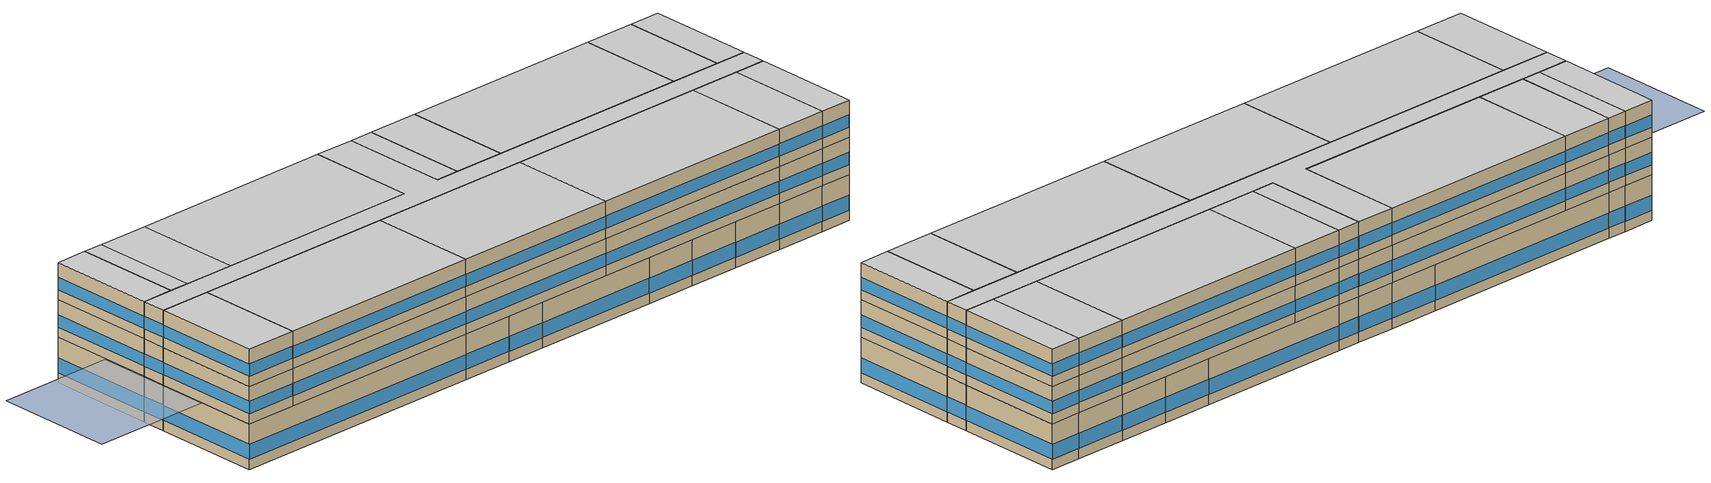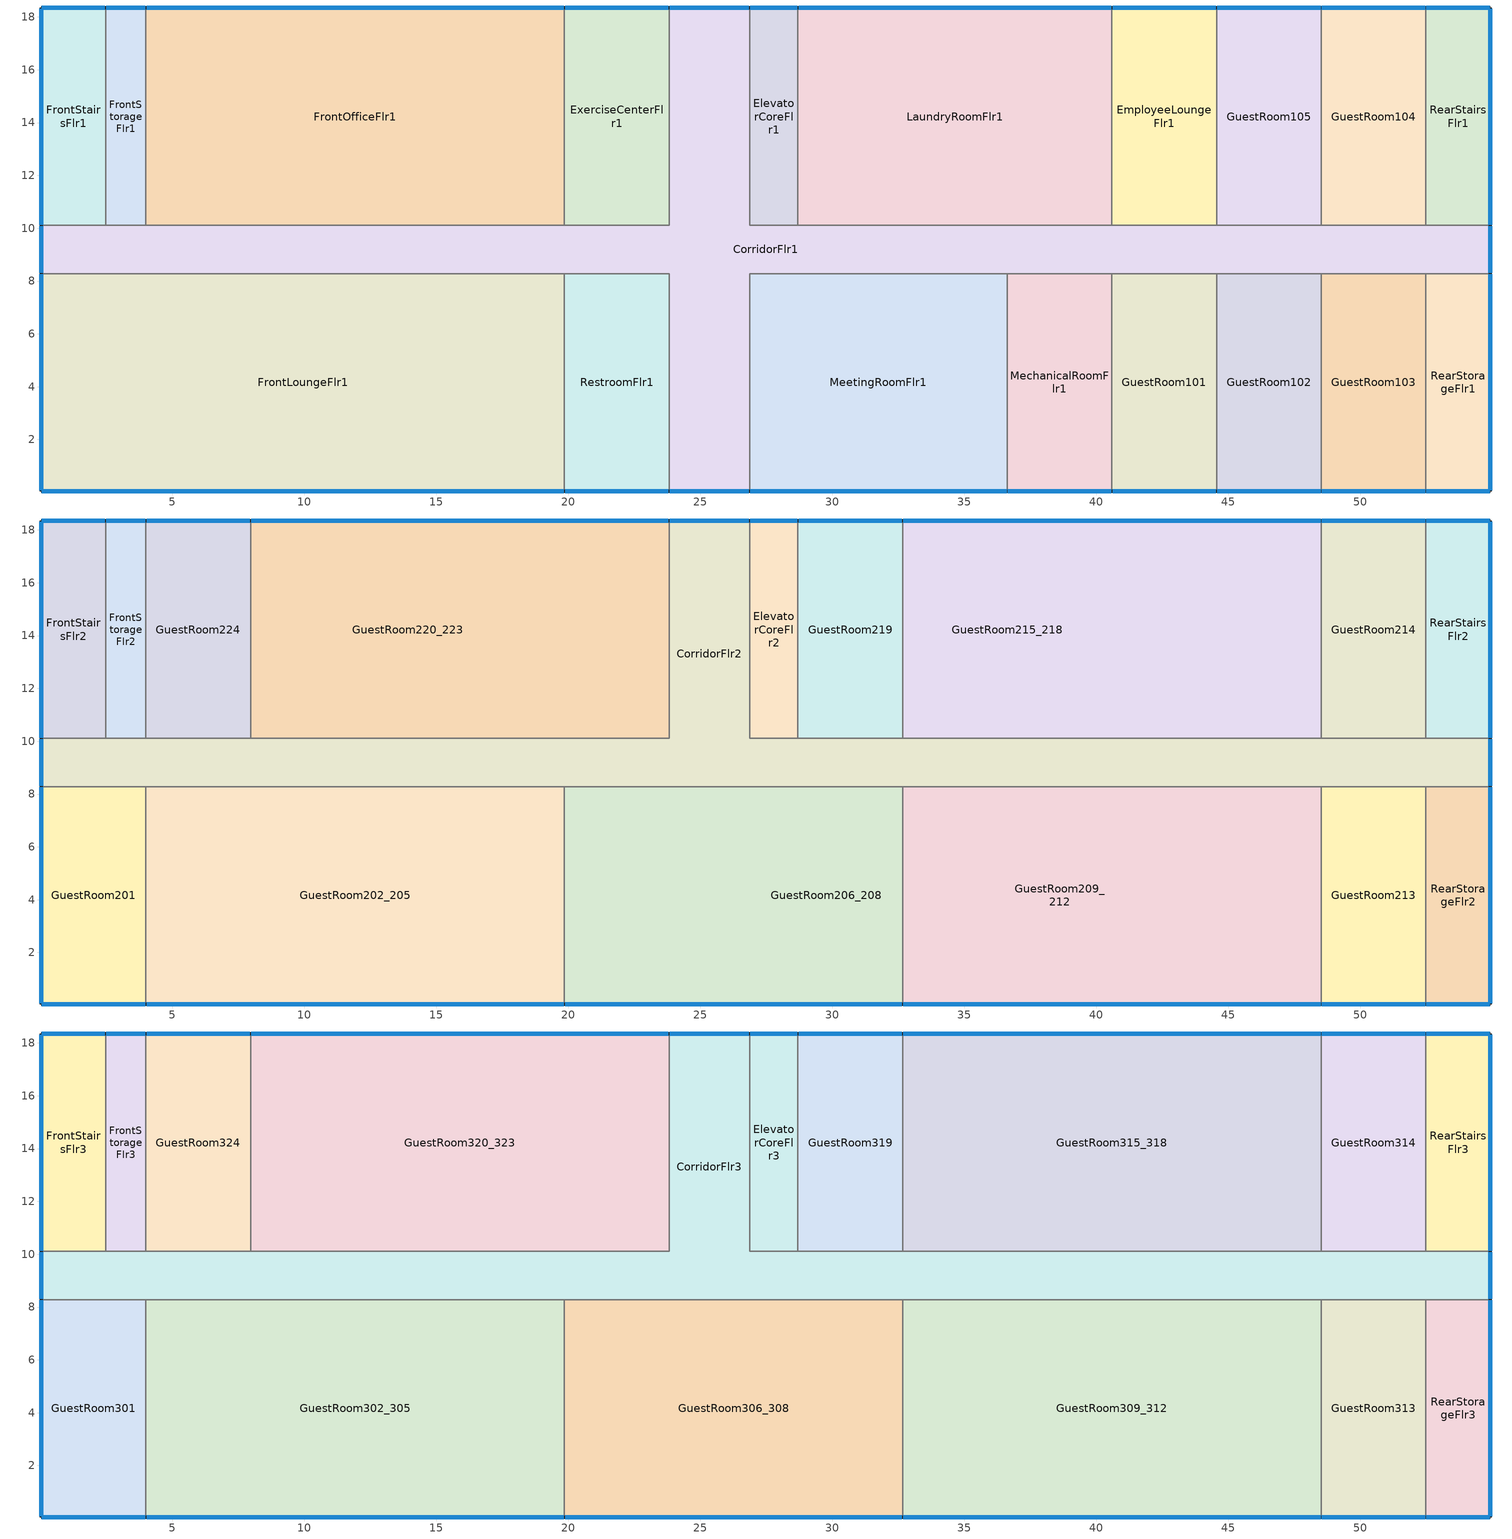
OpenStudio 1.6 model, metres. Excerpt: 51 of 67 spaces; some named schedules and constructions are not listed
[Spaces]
FrontStairsFlr1
 floor ground: 2.49,18.34 2.49,10.11 0.05,10.11 0.05,18.34 z0
 wall outside: 2.49,18.34 0.05,18.34 0.05,10.11 z0:3.35
 wall to CorridorFlr1: 0.05,10.11 2.49,10.11 z0:3.35
 wall to FrontStorageFlr1: 2.49,10.11 2.49,18.34 z0:3.35
 window: 2.46,18.34 0.07,18.34 z0.76:1.87; 0.05,18.31 0.05,10.13 z0.76:1.85
FrontLoungeFlr1
 floor ground: 19.86,8.28 19.86,0.05 0.05,0.05 0.05,8.28 z0
 wall outside: 0.05,8.28 0.05,0.05 19.86,0.05 z0:3.35
 wall to CorridorFlr1: 19.86,8.28 0.05,8.28 z0:3.35
 wall to RestroomFlr1: 19.86,0.05 19.86,8.28 z0:3.35
 window: 0.07,0.05 19.84,0.05 / 0.05,8.25 0.05,0.07 z0.76:1.85
FrontOfficeFlr1
 floor ground: 19.86,18.34 19.86,10.11 4.01,10.11 4.01,18.34 z0
 wall outside: 19.86,18.34 4.01,18.34 z0:3.35
 wall to FrontStorageFlr1: 4.01,18.34 4.01,10.11 z0:3.35
 wall to ExerciseCenterFlr1: 19.86,10.11 19.86,18.34 z0:3.35
 wall to CorridorFlr1: 4.01,10.11 19.86,10.11 z0:3.35
 window: 19.84,18.34 4.04,18.34 z0.76:1.85
GuestRoom102
 floor ground: 48.51,8.28 48.51,0.05 44.55,0.05 44.55,8.28 z0
 wall outside: 44.55,0.05 48.51,0.05 z0:3.35
 wall to GuestRoom101: 44.55,8.28 44.55,0.05 z0:3.35
 wall to GuestRoom103: 48.51,0.05 48.51,8.28 z0:3.35
 wall to CorridorFlr1: 48.51,8.28 44.55,8.28 z0:3.35
 window: 44.57,0.05 48.49,0.05 z0.76:1.86
RearStorageFlr1
 floor ground: 54.91,8.28 54.91,0.05 52.47,0.05 52.47,8.28 z0
 wall outside: 52.47,0.05 54.91,0.05 54.91,8.28 z0:3.35
 wall to CorridorFlr1: 54.91,8.28 52.47,8.28 z0:3.35
 wall to GuestRoom103: 52.47,8.28 52.47,0.05 z0:3.35
 window: 54.91,0.07 54.91,8.25 z0.76:1.85; 52.5,0.05 54.89,0.05 z0.76:1.87
ExerciseCenterFlr1
 floor ground: 23.82,18.34 23.82,10.11 19.86,10.11 19.86,18.34 z0
 wall outside: 23.82,18.34 19.86,18.34 z0:3.35
 wall to CorridorFlr1: 19.86,10.11 23.82,10.11 23.82,18.34 z0:3.35
 window: 23.8,18.34 19.89,18.34 z0.76:1.86
MeetingRoomFlr1
 floor ground: 36.62,8.28 36.62,0.05 26.87,0.05 26.87,8.28 z0
 wall outside: 26.87,0.05 36.62,0.05 z0:3.35
 wall to CorridorFlr1: 36.62,8.28 26.87,8.28 26.87,0.05 z0:3.35
 wall to MechanicalRoomFlr1: 36.62,0.05 36.62,8.28 z0:3.35
 window: 26.9,0.05 36.6,0.05 z0.76:1.85
LaundryRoomFlr1
 floor ground: 40.59,18.34 40.59,10.11 28.7,10.11 28.7,18.34 z0
 wall outside: 40.59,18.34 28.7,18.34 z0:3.35
 wall to ElevatorCoreFlr1: 28.7,18.34 28.7,10.11 z0:3.35
 wall to CorridorFlr1: 28.7,10.11 40.59,10.11 z0:3.35
 wall to EmployeeLoungeFlr1: 40.59,10.11 40.59,18.34 z0:3.35
 window: 40.56,18.34 28.73,18.34 z0.76:1.85
CorridorFlr1
 floor ground: 26.87,18.34 26.87,10.11 54.91,10.11 54.91,8.28 26.87,8.28 26.87,0.05 23.82,0.05 23.82,8.28 0.05,8.28 0.05,10.11 23.82,10.11 23.82,18.34 z0
 wall outside: 0.05,10.11 0.05,8.28 / 54.91,8.28 54.91,10.11 / 23.82,0.05 26.87,0.05 / 26.87,18.34 23.82,18.34 z0:3.35
 wall to GuestRoom104: 52.47,10.11 48.51,10.11 z0:3.35
 wall to GuestRoom105: 48.51,10.11 44.55,10.11 z0:3.35
 wall to GuestRoom103: 48.51,8.28 52.47,8.28 z0:3.35
 wall to RearStairsFlr1: 54.91,10.11 52.47,10.11 z0:3.35
 wall to FrontStorageFlr1: 4.01,10.11 2.49,10.11 z0:3.35
 wall to ElevatorCoreFlr1: 28.7,10.11 26.87,10.11 26.87,18.34 z0:3.35
 wall to GuestRoom101: 40.59,8.28 44.55,8.28 z0:3.35
 wall to MechanicalRoomFlr1: 36.62,8.28 40.59,8.28 z0:3.35
 wall to EmployeeLoungeFlr1: 44.55,10.11 40.59,10.11 z0:3.35
 wall to RestroomFlr1: 19.86,8.28 23.82,8.28 23.82,0.05 z0:3.35
 window: 23.85,0.05 26.85,0.05 / 26.85,18.34 23.85,18.34 z0.76:1.87; 54.91,8.3 54.91,10.08 / 0.05,10.08 0.05,8.3 z0.76:1.88
EmployeeLoungeFlr1
 floor ground: 44.55,18.34 44.55,10.11 40.59,10.11 40.59,18.34 z0
 wall outside: 44.55,18.34 40.59,18.34 z0:3.35
 wall to GuestRoom105: 44.55,10.11 44.55,18.34 z0:3.35
 window: 44.52,18.34 40.61,18.34 z0.76:1.86
RestroomFlr1
 floor ground: 23.82,8.28 23.82,0.05 19.86,0.05 19.86,8.28 z0
 wall outside: 19.86,0.05 23.82,0.05 z0:3.35
 window: 19.89,0.05 23.8,0.05 z0.76:1.86
GuestRoom101
 floor ground: 44.55,8.28 44.55,0.05 40.59,0.05 40.59,8.28 z0
 wall outside: 40.59,0.05 44.55,0.05 z0:3.35
 wall to MechanicalRoomFlr1: 40.59,8.28 40.59,0.05 z0:3.35
 window: 40.61,0.05 44.52,0.05 z0.76:1.86
GuestRoom103
 floor ground: 52.47,8.28 52.47,0.05 48.51,0.05 48.51,8.28 z0
 wall outside: 48.51,0.05 52.47,0.05 z0:3.35
 window: 48.54,0.05 52.45,0.05 z0.76:1.86
ElevatorCoreFlr1
 floor ground: 28.7,18.34 28.7,10.11 26.87,10.11 26.87,18.34 z0
 wall outside: 28.7,18.34 26.87,18.34 z0:3.35
 window: 28.67,18.34 26.9,18.34 z0.76:1.88
GuestRoom104
 floor ground: 52.47,18.34 52.47,10.11 48.51,10.11 48.51,18.34 z0
 wall outside: 52.47,18.34 48.51,18.34 z0:3.35
 wall to RearStairsFlr1: 52.47,10.11 52.47,18.34 z0:3.35
 wall to GuestRoom105: 48.51,18.34 48.51,10.11 z0:3.35
 window: 52.45,18.34 48.54,18.34 z0.76:1.86
RearStairsFlr1
 floor ground: 54.91,18.34 54.91,10.11 52.47,10.11 52.47,18.34 z0
 wall outside: 54.91,10.11 54.91,18.34 52.47,18.34 z0:3.35
 window: 54.89,18.34 52.5,18.34 z0.76:1.87; 54.91,10.13 54.91,18.31 z0.76:1.85
FrontStorageFlr1
 floor ground: 4.01,18.34 4.01,10.11 2.49,10.11 2.49,18.34 z0
 wall outside: 4.01,18.34 2.49,18.34 z0:3.35
 window: 3.99,18.34 2.51,18.34 z0.76:1.88
MechanicalRoomFlr1
 floor ground: 40.59,8.28 40.59,0.05 36.62,0.05 36.62,8.28 z0
 wall outside: 36.62,0.05 40.59,0.05 z0:3.35
 window: 36.65,0.05 40.56,0.05 z0.76:1.86
GuestRoom105
 floor ground: 48.51,18.34 48.51,10.11 44.55,10.11 44.55,18.34 z0
 wall outside: 48.51,18.34 44.55,18.34 z0:3.35
 window: 48.49,18.34 44.57,18.34 z0.76:1.86
GuestRoom201
 floor to FrontLoungeFlr1: 4.01,8.28 4.01,0.05 0.05,0.05 0.05,8.28 z3.35
 wall outside: 0.05,8.28 0.05,0.05 4.01,0.05 z3.35:6.1
 wall to CorridorFlr2: 4.01,8.28 0.05,8.28 z3.35:6.1
 wall to GuestRoom202_205: 4.01,0.05 4.01,8.28 z3.35:6.1
 window: 0.07,0.05 3.99,0.05 / 0.05,8.25 0.05,0.07 z4.11:5.01
GuestRoom219
 floor to LaundryRoomFlr1: 32.66,18.34 32.66,10.11 28.7,10.11 28.7,18.34 z3.35
 wall outside: 32.66,18.34 28.7,18.34 z3.35:6.1
 wall to GuestRoom215_218: 32.66,10.11 32.66,18.34 z3.35:6.1
 wall to ElevatorCoreFlr2: 28.7,18.34 28.7,10.11 z3.35:6.1
 wall to CorridorFlr2: 28.7,10.11 32.66,10.11 z3.35:6.1
 window: 32.64,18.34 28.73,18.34 z4.11:5.01
CorridorFlr2
 floor to CorridorFlr1: 26.87,18.34 26.87,10.11 54.91,10.11 54.91,8.28 0.05,8.28 0.05,10.11 23.82,10.11 23.82,18.34 z3.35
 wall outside: 0.05,10.11 0.05,8.28 / 26.87,18.34 23.82,18.34 / 54.91,8.28 54.91,10.11 z3.35:6.1
 wall to GuestRoom215_218: 48.51,10.11 32.66,10.11 z3.35:6.1
 wall to GuestRoom213: 48.51,8.28 52.47,8.28 z3.35:6.1
 wall to GuestRoom206_208: 19.86,8.28 32.66,8.28 z3.35:6.1
 wall to ElevatorCoreFlr2: 28.7,10.11 26.87,10.11 26.87,18.34 z3.35:6.1
 wall to GuestRoom214: 52.47,10.11 48.51,10.11 z3.35:6.1
 wall to GuestRoom224: 7.97,10.11 4.01,10.11 z3.35:6.1
 wall to FrontStorageFlr2: 4.01,10.11 2.49,10.11 z3.35:6.1
 wall to RearStorageFlr2: 52.47,8.28 54.91,8.28 z3.35:6.1
 wall to GuestRoom220_223: 23.82,18.34 23.82,10.11 7.97,10.11 z3.35:6.1
 wall to RearStairsFlr2: 54.91,10.11 52.47,10.11 z3.35:6.1
 wall to FrontStairsFlr2: 2.49,10.11 0.05,10.11 z3.35:6.1
 wall to GuestRoom202_205: 4.01,8.28 19.86,8.28 z3.35:6.1
 wall to GuestRoom209_212: 32.66,8.28 48.51,8.28 z3.35:6.1
 window: 54.91,8.3 54.91,10.08 / 0.05,10.08 0.05,8.3 z4.11:5.03; 26.85,18.34 23.85,18.34 z4.11:5.02
GuestRoom220_223
 floor to FrontOfficeFlr1: 19.86,18.34 19.86,10.11 7.97,10.11 7.97,18.34 z3.35
 floor to ExerciseCenterFlr1: 23.82,18.34 23.82,10.11 19.86,10.11 19.86,18.34 z3.35
 wall outside: 23.82,18.34 7.97,18.34 z3.35:6.1
 wall to GuestRoom224: 7.97,18.34 7.97,10.11 z3.35:6.1
 window: 23.8,18.34 8,18.34 z4.11:5.01
GuestRoom224
 floor to FrontOfficeFlr1: 7.97,18.34 7.97,10.11 4.01,10.11 4.01,18.34 z3.35
 wall outside: 7.97,18.34 4.01,18.34 z3.35:6.1
 wall to FrontStorageFlr2: 4.01,18.34 4.01,10.11 z3.35:6.1
 window: 7.95,18.34 4.04,18.34 z4.11:5.01
GuestRoom202_205
 floor to FrontLoungeFlr1: 19.86,8.28 19.86,0.05 4.01,0.05 4.01,8.28 z3.35
 wall outside: 4.01,0.05 19.86,0.05 z3.35:6.1
 wall to GuestRoom206_208: 19.86,0.05 19.86,8.28 z3.35:6.1
 window: 4.04,0.05 19.84,0.05 z4.11:5.01
GuestRoom206_208
 floor to MeetingRoomFlr1: 32.66,8.28 32.66,0.05 26.87,0.05 26.87,8.28 z3.35
 floor to RestroomFlr1: 23.82,8.28 23.82,0.05 19.86,0.05 19.86,8.28 z3.35
 floor to CorridorFlr1: 26.87,8.28 26.87,0.05 23.82,0.05 23.82,8.28 z3.35
 wall outside: 19.86,0.05 32.66,0.05 z3.35:6.1
 wall to GuestRoom209_212: 32.66,0.05 32.66,8.28 z3.35:6.1
 window: 19.89,0.05 32.64,0.05 z4.11:5.01
FrontStorageFlr2
 floor to FrontStorageFlr1: 4.01,18.34 4.01,10.11 2.49,10.11 2.49,18.34 z3.35
 wall outside: 4.01,18.34 2.49,18.34 z3.35:6.1
 wall to FrontStairsFlr2: 2.49,18.34 2.49,10.11 z3.35:6.1
 window: 3.99,18.34 2.51,18.34 z4.11:5.03
GuestRoom209_212
 floor to MechanicalRoomFlr1: 40.59,8.28 40.59,0.05 36.62,0.05 36.62,8.28 z3.35
 floor to MeetingRoomFlr1: 36.62,8.28 36.62,0.05 32.66,0.05 32.66,8.28 z3.35
 floor to GuestRoom101: 44.55,8.28 44.55,0.05 40.59,0.05 40.59,8.28 z3.35
 floor to GuestRoom102: 48.51,8.28 48.51,0.05 44.55,0.05 44.55,8.28 z3.35
 wall outside: 32.66,0.05 48.51,0.05 z3.35:6.1
 wall to GuestRoom213: 48.51,0.05 48.51,8.28 z3.35:6.1
 window: 32.69,0.05 48.49,0.05 z4.11:5.01
GuestRoom215_218
 floor to EmployeeLoungeFlr1: 44.55,18.34 44.55,10.11 40.59,10.11 40.59,18.34 z3.35
 floor to GuestRoom105: 48.51,18.34 48.51,10.11 44.55,10.11 44.55,18.34 z3.35
 floor to LaundryRoomFlr1: 40.59,18.34 40.59,10.11 32.66,10.11 32.66,18.34 z3.35
 wall outside: 48.51,18.34 32.66,18.34 z3.35:6.1
 wall to GuestRoom214: 48.51,10.11 48.51,18.34 z3.35:6.1
 window: 48.49,18.34 32.69,18.34 z4.11:5.01
GuestRoom213
 floor to GuestRoom103: 52.47,8.28 52.47,0.05 48.51,0.05 48.51,8.28 z3.35
 wall outside: 48.51,0.05 52.47,0.05 z3.35:6.1
 wall to RearStorageFlr2: 52.47,0.05 52.47,8.28 z3.35:6.1
 window: 48.54,0.05 52.45,0.05 z4.11:5.01
RearStairsFlr2
 floor to RearStairsFlr1: 54.91,18.34 54.91,10.11 52.47,10.11 52.47,18.34 z3.35
 wall outside: 54.91,10.11 54.91,18.34 52.47,18.34 z3.35:6.1
 wall to GuestRoom214: 52.47,18.34 52.47,10.11 z3.35:6.1
 window: 54.89,18.34 52.5,18.34 z4.11:5.02; 54.91,10.13 54.91,18.31 z4.11:5.01
GuestRoom214
 floor to GuestRoom104: 52.47,18.34 52.47,10.11 48.51,10.11 48.51,18.34 z3.35
 wall outside: 52.47,18.34 48.51,18.34 z3.35:6.1
 window: 52.45,18.34 48.54,18.34 z4.11:5.01
RearStorageFlr2
 floor to RearStorageFlr1: 54.91,8.28 54.91,0.05 52.47,0.05 52.47,8.28 z3.35
 wall outside: 52.47,0.05 54.91,0.05 54.91,8.28 z3.35:6.1
 window: 54.91,0.07 54.91,8.25 z4.11:5.01; 52.5,0.05 54.89,0.05 z4.11:5.02
FrontStairsFlr2
 floor to FrontStairsFlr1: 2.49,18.34 2.49,10.11 0.05,10.11 0.05,18.34 z3.35
 wall outside: 2.49,18.34 0.05,18.34 0.05,10.11 z3.35:6.1
 window: 0.05,18.31 0.05,10.13 z4.11:5.01; 2.46,18.34 0.07,18.34 z4.11:5.02
ElevatorCoreFlr2
 floor to ElevatorCoreFlr1: 28.7,18.34 28.7,10.11 26.87,10.11 26.87,18.34 z3.35
 wall outside: 28.7,18.34 26.87,18.34 z3.35:6.1
 window: 28.67,18.34 26.9,18.34 z4.11:5.03
GuestRoom309_312
 floor to GuestRoom209_212: 48.51,8.28 48.51,0.05 32.66,0.05 32.66,8.28 z6.1
 wall outside: 32.66,0.05 48.51,0.05 z6.1:8.84
 wall to GuestRoom306_308: 32.66,8.28 32.66,0.05 z6.1:8.84
 wall to CorridorFlr3: 48.51,8.28 32.66,8.28 z6.1:8.84
 wall to GuestRoom313: 48.51,0.05 48.51,8.28 z6.1:8.84
 window: 32.69,0.05 48.49,0.05 z6.86:7.75
 ceiling to GuestRoom409_412: 48.51,0.05 48.51,8.28 32.66,8.28 32.66,0.05 z8.84
GuestRoom301
 floor to GuestRoom201: 4.01,8.28 4.01,0.05 0.05,0.05 0.05,8.28 z6.1
 wall outside: 0.05,8.28 0.05,0.05 4.01,0.05 z6.1:8.84
 wall to CorridorFlr3: 4.01,8.28 0.05,8.28 z6.1:8.84
 wall to GuestRoom302_305: 4.01,0.05 4.01,8.28 z6.1:8.84
 window: 0.05,8.25 0.05,0.07 z6.86:7.75; 0.07,0.05 3.99,0.05 z6.86:7.76
 ceiling to GuestRoom401: 4.01,0.05 4.01,8.28 0.05,8.28 0.05,0.05 z8.84
GuestRoom320_323
 floor to GuestRoom220_223: 23.82,18.34 23.82,10.11 7.97,10.11 7.97,18.34 z6.1
 wall outside: 23.82,18.34 7.97,18.34 z6.1:8.84
 wall to CorridorFlr3: 7.97,10.11 23.82,10.11 23.82,18.34 z6.1:8.84
 wall to GuestRoom324: 7.97,18.34 7.97,10.11 z6.1:8.84
 window: 23.8,18.34 8,18.34 z6.86:7.75
 ceiling to GuestRoom420_423: 23.82,10.11 23.82,18.34 7.97,18.34 7.97,10.11 z8.84
FrontStorageFlr3
 floor to FrontStorageFlr2: 4.01,18.34 4.01,10.11 2.49,10.11 2.49,18.34 z6.1
 wall outside: 4.01,18.34 2.49,18.34 z6.1:8.84
 wall to GuestRoom324: 4.01,10.11 4.01,18.34 z6.1:8.84
 wall to CorridorFlr3: 2.49,10.11 4.01,10.11 z6.1:8.84
 wall to FrontStairsFlr3: 2.49,18.34 2.49,10.11 z6.1:8.84
 window: 3.99,18.34 2.51,18.34 z6.86:7.78
 ceiling to FrontStorageFlr4: 4.01,10.11 4.01,18.34 2.49,18.34 2.49,10.11 z8.84
RearStairsFlr3
 floor to RearStairsFlr2: 54.91,18.34 54.91,10.11 52.47,10.11 52.47,18.34 z6.1
 wall outside: 54.91,10.11 54.91,18.34 52.47,18.34 z6.1:8.84
 wall to GuestRoom314: 52.47,18.34 52.47,10.11 z6.1:8.84
 wall to CorridorFlr3: 52.47,10.11 54.91,10.11 z6.1:8.84
 window: 54.89,18.34 52.5,18.34 z6.86:7.76; 54.91,10.13 54.91,18.31 z6.86:7.75
 ceiling to RearStairsFlr4: 54.91,10.11 54.91,18.34 52.47,18.34 52.47,10.11 z8.84
CorridorFlr3
 floor to CorridorFlr2: 26.87,18.34 26.87,10.11 54.91,10.11 54.91,8.28 0.05,8.28 0.05,10.11 23.82,10.11 23.82,18.34 z6.1
 wall outside: 54.91,8.28 54.91,10.11 / 0.05,10.11 0.05,8.28 / 26.87,18.34 23.82,18.34 z6.1:8.84
 wall to GuestRoom314: 52.47,10.11 48.51,10.11 z6.1:8.84
 wall to GuestRoom306_308: 19.86,8.28 32.66,8.28 z6.1:8.84
 wall to GuestRoom313: 48.51,8.28 52.47,8.28 z6.1:8.84
 wall to GuestRoom302_305: 4.01,8.28 19.86,8.28 z6.1:8.84
 wall to ElevatorCoreFlr3: 28.7,10.11 26.87,10.11 26.87,18.34 z6.1:8.84
 wall to RearStorageFlr3: 52.47,8.28 54.91,8.28 z6.1:8.84
 wall to GuestRoom324: 7.97,10.11 4.01,10.11 z6.1:8.84
 wall to FrontStairsFlr3: 2.49,10.11 0.05,10.11 z6.1:8.84
 wall to GuestRoom319: 32.66,10.11 28.7,10.11 z6.1:8.84
 wall to GuestRoom315_318: 48.51,10.11 32.66,10.11 z6.1:8.84
 window: 54.91,8.3 54.91,10.08 / 0.05,10.08 0.05,8.3 z6.86:7.77; 26.85,18.34 23.85,18.34 z6.86:7.76
 ceiling to CorridorFlr4: 54.91,8.28 54.91,10.11 26.87,10.11 26.87,18.34 23.82,18.34 23.82,10.11 0.05,10.11 0.05,8.28 z8.84
GuestRoom313
 floor to GuestRoom213: 52.47,8.28 52.47,0.05 48.51,0.05 48.51,8.28 z6.1
 wall outside: 48.51,0.05 52.47,0.05 z6.1:8.84
 wall to RearStorageFlr3: 52.47,0.05 52.47,8.28 z6.1:8.84
 window: 48.54,0.05 52.45,0.05 z6.86:7.76
 ceiling to GuestRoom413: 52.47,0.05 52.47,8.28 48.51,8.28 48.51,0.05 z8.84
GuestRoom306_308
 floor to GuestRoom206_208: 32.66,8.28 32.66,0.05 19.86,0.05 19.86,8.28 z6.1
 wall outside: 19.86,0.05 32.66,0.05 z6.1:8.84
 wall to GuestRoom302_305: 19.86,8.28 19.86,0.05 z6.1:8.84
 window: 19.89,0.05 32.64,0.05 z6.86:7.75
 ceiling to GuestRoom406_408: 32.66,0.05 32.66,8.28 19.86,8.28 19.86,0.05 z8.84
GuestRoom315_318
 floor to GuestRoom215_218: 48.51,18.34 48.51,10.11 32.66,10.11 32.66,18.34 z6.1
 wall outside: 48.51,18.34 32.66,18.34 z6.1:8.84
 wall to GuestRoom314: 48.51,10.11 48.51,18.34 z6.1:8.84
 wall to GuestRoom319: 32.66,18.34 32.66,10.11 z6.1:8.84
 window: 48.49,18.34 32.69,18.34 z6.86:7.75
 ceiling to GuestRoom415_418: 48.51,10.11 48.51,18.34 32.66,18.34 32.66,10.11 z8.84
GuestRoom324
 floor to GuestRoom224: 7.97,18.34 7.97,10.11 4.01,10.11 4.01,18.34 z6.1
 wall outside: 7.97,18.34 4.01,18.34 z6.1:8.84
 window: 7.95,18.34 4.04,18.34 z6.86:7.76
 ceiling to GuestRoom424: 7.97,10.11 7.97,18.34 4.01,18.34 4.01,10.11 z8.84
GuestRoom302_305
 floor to GuestRoom202_205: 19.86,8.28 19.86,0.05 4.01,0.05 4.01,8.28 z6.1
 wall outside: 4.01,0.05 19.86,0.05 z6.1:8.84
 window: 4.04,0.05 19.84,0.05 z6.86:7.75
 ceiling to GuestRoom402_405: 19.86,0.05 19.86,8.28 4.01,8.28 4.01,0.05 z8.84
GuestRoom319
 floor to GuestRoom219: 32.66,18.34 32.66,10.11 28.7,10.11 28.7,18.34 z6.1
 wall outside: 32.66,18.34 28.7,18.34 z6.1:8.84
 wall to ElevatorCoreFlr3: 28.7,18.34 28.7,10.11 z6.1:8.84
 window: 32.64,18.34 28.73,18.34 z6.86:7.76
 ceiling to GuestRoom419: 32.66,10.11 32.66,18.34 28.7,18.34 28.7,10.11 z8.84
RearStorageFlr3
 floor to RearStorageFlr2: 54.91,8.28 54.91,0.05 52.47,0.05 52.47,8.28 z6.1
 wall outside: 52.47,0.05 54.91,0.05 54.91,8.28 z6.1:8.84
 window: 54.91,0.07 54.91,8.25 z6.86:7.75; 52.5,0.05 54.89,0.05 z6.86:7.76
 ceiling to RearStorageFlr4: 54.91,0.05 54.91,8.28 52.47,8.28 52.47,0.05 z8.84
GuestRoom314
 floor to GuestRoom214: 52.47,18.34 52.47,10.11 48.51,10.11 48.51,18.34 z6.1
 wall outside: 52.47,18.34 48.51,18.34 z6.1:8.84
 window: 52.45,18.34 48.54,18.34 z6.86:7.76
 ceiling to GuestRoom414: 52.47,10.11 52.47,18.34 48.51,18.34 48.51,10.11 z8.84
FrontStairsFlr3
 floor to FrontStairsFlr2: 2.49,18.34 2.49,10.11 0.05,10.11 0.05,18.34 z6.1
 wall outside: 2.49,18.34 0.05,18.34 0.05,10.11 z6.1:8.84
 window: 0.05,18.31 0.05,10.13 z6.86:7.75; 2.46,18.34 0.07,18.34 z6.86:7.76
 ceiling to FrontStairsFlr4: 2.49,10.11 2.49,18.34 0.05,18.34 0.05,10.11 z8.84
ElevatorCoreFlr3
 floor to ElevatorCoreFlr2: 28.7,18.34 28.7,10.11 26.87,10.11 26.87,18.34 z6.1
 wall outside: 28.7,18.34 26.87,18.34 z6.1:8.84
 window: 28.67,18.34 26.9,18.34 z6.86:7.77
 ceiling to ElevatorCoreFlr4: 28.7,10.11 28.7,18.34 26.87,18.34 26.87,10.11 z8.84
shading: 0,4.57 0,13.72 -9.14,13.72 -9.14,4.57 z3.35
[Site]
Calgary Int'l_AB_CAN: Latitude {deg}=51.12; Longitude {deg}=-114.02; Time Zone {hr}=-7; Elevation {m}=1084; Terrain=City
[Building]
c:/test//SmallHotel.osm: North Axis {deg}=0; Default Construction Set=DND-Concrete at climate 7a
[Site:WaterMainsTemperature]
Calculation Method=Correlation; Annual Average Outdoor Air Temperature {C}=3.94167; Maximum Difference In Monthly Average Outdoor Air Temperatures {deltaC}=25
[SizingPeriod:DesignDay] Barometric Pressure {Pa}=88963; Sky Clearness=0; Rain Indicator=0; Snow Indicator=0; Day of Month=21; Daylight Saving Time Indicator=0; Humidity Indicating Type=Wetbulb; Dry-Bulb Temperature Range Modifier Type=DefaultMultipliers
Name | Maximum Dry-Bulb Temperature {C} | Daily Dry-Bulb Temperature Range {deltaC} | Humidity Indicating Conditions at Maximum Dry-Bulb {BasedOnField A3} | Wind Speed {m/s} | Wind Direction {deg} | Month | Day Type | Solar Model Indicator | ASHRAE Taub | ASHRAE Taud
Calgary Int'l Ann Htg 99.6% Condns DB | -29.1 | 0 | -29.1 | 2.9 | 0 | 1 | WinterDesignDay | ASHRAEClearSky
Calgary Int'l Ann Clg .4% Condns DB=>MWB | 28.6 | 12.3 | 15.7 | 4.6 | 160 | 7 | SummerDesignDay | ASHRAETau | 0.341 | 2.408
Calgary Int'l Ann Clg .4% Condns WB=>MDB | 25.4 | 12.3 | 17.3 | 4.6 | 160 | 7 | SummerDesignDay | ASHRAETau | 0.341 | 2.408
[DefaultConstructionSet]
DND-Concrete at climate 7a: Default Exterior Surface Constructions=DND-Concrete at climate 7a; Default Interior Surface Constructions=000_Interior_DefSurfCons 12; Default Ground Contact Surface Constructions=DND-Concrete at climate 7a 1; Default Exterior SubSurface Constructions=DND-Concrete at climate 7a; Default Interior SubSurface Constructions=000_Interior_DefSubCons 12; Interior Partition Construction=000_Interior Partition
[DefaultSurfaceConstructions]
Name | Floor Construction | Wall Construction | Roof Ceiling Construction
000_Interior_DefSurfCons 12 | 000_Interior Floor | 000_Interior Wall | 000_Interior Ceiling
DND-Concrete at climate 7a | Customized opaque construction {be70f592-3a92-4108-9085-c8456546d349} to conductance of 0.162 | Customized opaque construction {4bd265ff-566e-49ab-8469-2c54db893324} to conductance of 0.21 | Customized opaque construction {8582e3aa-96df-446e-b35f-240774b056cd} to conductance of 0.162
DND-Concrete at climate 7a 1 | Customized opaque construction {504c7deb-7fe2-4114-9ecb-5c9010ae32b0} to conductance of 0.757 | Customized opaque construction {3b8edbbf-248d-4a0a-9db0-50f71aec12b5} to conductance of 0.284 | Customized opaque construction {be70f592-3a92-4108-9085-c8456546d349} to conductance of 0.284
[DefaultSubSurfaceConstructions]
Name | Fixed Window Construction | Operable Window Construction | Door Construction | Glass Door Construction | Skylight Construction | Tubular Daylight Dome Construction | Tubular Daylight Diffuser Construction | Overhead Door Construction
000_Interior_DefSubCons 12 | 000_Interior Window | 000_Interior Window | 000_Interior Door | 000_Exterior Window | 000_Exterior Window | 000_Interior Window | 000_Interior Window
DND-Concrete at climate 7a | Customized Fenestration: cond=0.220 tvis=0.210 tsol=0.500 | Customized Fenestration: cond=0.220 tvis=0.210 tsol=0.500 | Customized opaque construction {10312280-43b2-41b2-bfcf-850f3da3f3b5} to conductance of 2.2 | Customized Fenestration: cond=0.220 tvis=0.210 tsol=0.500 | Customized Fenestration: cond=0.220 tvis=0.210 tsol=0.500 | Customized Fenestration: cond=0.220 tvis=0.210 tsol=0.500 | Customized Fenestration: cond=0.220 tvis=0.210 tsol=0.500 | Customized opaque construction {3288cf16-1e6d-4462-95b8-0a1c6d96c9d6} to conductance of 2.2
[Construction]
000_Interior Partition; 000_Interior Door: 000_G05 25mm wood
000_Interior Floor: 000_F16 Acoustic tile, 000_F05 Ceiling air space resistance, 000_M11 100mm lightweight concrete
000_Interior Wall: 000_G01a 19mm gypsum board, 000_F04 Wall air space resistance, 000_G01a 19mm gypsum board
000_Interior Ceiling: 000_M11 100mm lightweight concrete, 000_F05 Ceiling air space resistance, 000_F16 Acoustic tile
000_Interior Window: 000_Clear 3mm
000_Exterior Window: 000_Clear 3mm, 000_Air 13mm, 000_Clear 3mm
Customized Fenestration: cond=0.220 tvis=0.210 tsol=0.500: Customized Fenestration:: cond=0.220 tvis=0.210 tsol=0.500
[Material]
Name | Roughness | Thickness | Conductivity | Density | Specific Heat
000_G05 25mm wood | MediumSmooth | 0.0254 | 0.15 | 608 | 1630
000_G01a 19mm gypsum board | MediumSmooth | 0.019 | 0.16 | 800 | 1090
000_F16 Acoustic tile | MediumSmooth | 0.0191 | 0.06 | 368 | 590
000_M11 100mm lightweight concrete | MediumRough | 0.1016 | 0.53 | 1280 | 840
[Material:AirGap]
Name | Thermal Resistance
000_F05 Ceiling air space resistance | 0.18
000_F04 Wall air space resistance | 0.15
[WindowMaterial:SimpleGlazingSystem]
Customized Fenestration:: cond=0.220 tvis=0.210 tsol=0.500: U-Factor {W/m2-K}=2.2; Solar Heat Gain Coefficient=0.6; Visible Transmittance=0.21
[WindowMaterial:Glazing]
000_Clear 3mm: Optical Data Type=SpectralAverage; Thickness=0.003; Solar Transmittance at Normal Incidence=0.837; Front Side Solar Reflectance at Normal Incidence=0.075; Back Side Solar Reflectance at Normal Incidence=0.075; Visible Transmittance at Normal Incidence=0.898; Front Side Visible Reflectance at Normal Incidence=0.081; Back Side Visible Reflectance at Normal Incidence=0.081; Infrared Transmittance at Normal Incidence=0; Front Side Infrared Hemispherical Emissivity=0.84; Back Side Infrared Hemispherical Emissivity=0.84; Conductivity=0.9
[WindowMaterial:Gas]
000_Air 13mm: Gas Type=Air; Thickness=0.0127
[ThermalZone] Multiplier=1; Use Ideal Air Loads=Yes
Name | Thermostat
GuestRoom201 Thermal Zone; FrontStairsFlr1 Thermal Zone; GuestRoom102 Thermal Zone; GuestRoom219 Thermal Zone; GuestRoom319 Thermal Zone; GuestRoom215_218 Thermal Zone; GuestRoom309_312 Thermal Zone; CorridorFlr2 Thermal Zone; GuestRoom301 Thermal Zone; MeetingRoomFlr1 Thermal Zone; GuestRoom320_323 Thermal Zone; GuestRoom213 Thermal Zone; GuestRoom214 Thermal Zone; RearStairsFlr3 Thermal Zone; RestroomFlr1 Thermal Zone; GuestRoom220_223 Thermal Zone; GuestRoom324 Thermal Zone; CorridorFlr3 Thermal Zone; GuestRoom313 Thermal Zone; GuestRoom224 Thermal Zone; GuestRoom202_205 Thermal Zone; GuestRoom315_318 Thermal Zone; RearStairsFlr2 Thermal Zone; MechanicalRoomFlr1 Thermal Zone; CorridorFlr1 Thermal Zone; GuestRoom306_308 Thermal Zone; GuestRoom206_208 Thermal Zone; GuestRoom209_212 Thermal Zone; GuestRoom314 Thermal Zone; FrontStairsFlr2 Thermal Zone; FrontStairsFlr3 Thermal Zone; GuestRoom302_305 Thermal Zone; GuestRoom101 Thermal Zone; GuestRoom103 Thermal Zone; RearStairsFlr1 Thermal Zone; GuestRoom105 Thermal Zone; GuestRoom104 Thermal Zone | NECB-F
FrontLoungeFlr1 Thermal Zone | NECB-H
FrontOfficeFlr1 Thermal Zone | NECB-A
FrontStorageFlr1 Thermal Zone; RearStorageFlr1 Thermal Zone; LaundryRoomFlr1 Thermal Zone; FrontStorageFlr3 Thermal Zone; FrontStorageFlr2 Thermal Zone; RearStorageFlr3 Thermal Zone; RearStorageFlr2 Thermal Zone | NECB-E
ExerciseCenterFlr1 Thermal Zone; EmployeeLoungeFlr1 Thermal Zone | NECB-B
ElevatorCoreFlr1 Thermal Zone; ElevatorCoreFlr2 Thermal Zone; ElevatorCoreFlr3 Thermal Zone | NECB-C
[Space] Building Story=1; Part of Total Floor Area=Yes
Name | Space Type | Thermal Zone
GuestRoom201 | NECB-Hway lodging - rooms | GuestRoom201 Thermal Zone
FrontStairsFlr1 | NECB-Stairway-F | FrontStairsFlr1 Thermal Zone
FrontLoungeFlr1 | NECB-Hotel/Motel - lobby | FrontLoungeFlr1 Thermal Zone
FrontOfficeFlr1 | NECB-Office - enclosed | FrontOfficeFlr1 Thermal Zone
GuestRoom102 | NECB-Hway lodging - rooms | GuestRoom102 Thermal Zone
GuestRoom219 | NECB-Hway lodging - rooms | GuestRoom219 Thermal Zone
GuestRoom319 | NECB-Hway lodging - rooms | GuestRoom319 Thermal Zone
GuestRoom215_218 | NECB-Hway lodging - rooms | GuestRoom215_218 Thermal Zone
GuestRoom309_312 | NECB-Hway lodging - rooms | GuestRoom309_312 Thermal Zone
CorridorFlr2 | NECB-Corr. >= 2.4m wide-F | CorridorFlr2 Thermal Zone
FrontStorageFlr1 | NECB-Storage area | FrontStorageFlr1 Thermal Zone
RearStorageFlr1 | NECB-Storage area | RearStorageFlr1 Thermal Zone
GuestRoom301 | NECB-Hway lodging - rooms | GuestRoom301 Thermal Zone
ExerciseCenterFlr1 | NECB-Gym - fitness | ExerciseCenterFlr1 Thermal Zone
MeetingRoomFlr1 | NECB-Electrical/Mechanical-F | MeetingRoomFlr1 Thermal Zone
GuestRoom320_323 | NECB-Hway lodging - rooms | GuestRoom320_323 Thermal Zone
LaundryRoomFlr1 | NECB-Storage area | LaundryRoomFlr1 Thermal Zone
GuestRoom213 | NECB-Hway lodging - rooms | GuestRoom213 Thermal Zone
FrontStorageFlr3 | NECB-Storage area | FrontStorageFlr3 Thermal Zone
GuestRoom214 | NECB-Hway lodging - rooms | GuestRoom214 Thermal Zone
RearStairsFlr3 | NECB-Stairway-F | RearStairsFlr3 Thermal Zone
RestroomFlr1 | NECB-Washroom-F | RestroomFlr1 Thermal Zone
GuestRoom220_223 | NECB-Hway lodging - rooms | GuestRoom220_223 Thermal Zone
GuestRoom324 | NECB-Hway lodging - rooms | GuestRoom324 Thermal Zone
CorridorFlr3 | NECB-Corr. >= 2.4m wide-F | CorridorFlr3 Thermal Zone
GuestRoom313 | NECB-Hway lodging - rooms | GuestRoom313 Thermal Zone
GuestRoom224 | NECB-Hway lodging - rooms | GuestRoom224 Thermal Zone
GuestRoom202_205 | NECB-Hway lodging - rooms | GuestRoom202_205 Thermal Zone
GuestRoom315_318 | NECB-Hway lodging - rooms | GuestRoom315_318 Thermal Zone
RearStairsFlr2 | NECB-Stairway-F | RearStairsFlr2 Thermal Zone
MechanicalRoomFlr1 | NECB-Electrical/Mechanical-F | MechanicalRoomFlr1 Thermal Zone
CorridorFlr1 | NECB-Corr. >= 2.4m wide-F | CorridorFlr1 Thermal Zone
GuestRoom306_308 | NECB-Hway lodging - rooms | GuestRoom306_308 Thermal Zone
GuestRoom206_208 | NECB-Hway lodging - rooms | GuestRoom206_208 Thermal Zone
FrontStorageFlr2 | NECB-Storage area | FrontStorageFlr2 Thermal Zone
GuestRoom209_212 | NECB-Hway lodging - rooms | GuestRoom209_212 Thermal Zone
RearStorageFlr3 | NECB-Storage area | RearStorageFlr3 Thermal Zone
EmployeeLoungeFlr1 | NECB-Lounge/recreation | EmployeeLoungeFlr1 Thermal Zone
GuestRoom314 | NECB-Hway lodging - rooms | GuestRoom314 Thermal Zone
FrontStairsFlr2 | NECB-Stairway-F | FrontStairsFlr2 Thermal Zone
FrontStairsFlr3 | NECB-Stairway-F | FrontStairsFlr3 Thermal Zone
GuestRoom302_305 | NECB-Hway lodging - rooms | GuestRoom302_305 Thermal Zone
GuestRoom101 | NECB-Hway lodging - rooms | GuestRoom101 Thermal Zone
GuestRoom103 | NECB-Hway lodging - rooms | GuestRoom103 Thermal Zone
RearStairsFlr1 | NECB-Stairway-F | RearStairsFlr1 Thermal Zone
RearStorageFlr2 | NECB-Storage area | RearStorageFlr2 Thermal Zone
ElevatorCoreFlr1 | NECB-Lobby - elevator | ElevatorCoreFlr1 Thermal Zone
ElevatorCoreFlr2 | NECB-Lobby - elevator | ElevatorCoreFlr2 Thermal Zone
GuestRoom105 | NECB-Hway lodging - rooms | GuestRoom105 Thermal Zone
GuestRoom104 | NECB-Hway lodging - rooms | GuestRoom104 Thermal Zone
ElevatorCoreFlr3 | NECB-Lobby - elevator | ElevatorCoreFlr3 Thermal Zone
[BuildingStory]
1
[DefaultScheduleSet] Infiltration Schedule=FRACTION_ALWAYS_ON
Name | Hours of Operation Schedule | Number of People Schedule | Lighting Schedule | Electric Equipment Schedule | Hot Water Equipment Schedule | Other Equipment Schedule
NECB-A | NECB-A-Fan | NECB-A-Occ | NECB-A-Ltg | NECB-A-Equ | NECB-A-HW | NECB-A-Proc
NECB-B | NECB-B-Fan | NECB-B-Occ | NECB-B-Ltg | NECB-B-Equ | NECB-B-HW | NECB-B-Proc
NECB-C | NECB-C-Fan | NECB-C-Occ | NECB-C-Ltg | NECB-C-Equ | NECB-C-HW | NECB-C-Proc
NECB-E | NECB-E-Fan | NECB-E-Occ | NECB-E-Ltg | NECB-E-Equ | NECB-E-HW | NECB-E-Proc
NECB-F | NECB-F-Fan | NECB-F-Occ | NECB-F-Ltg | NECB-F-Equ | NECB-F-HW | NECB-F-Proc
NECB-H | NECB-H-Fan | NECB-H-Occ | NECB-H-Ltg | NECB-H-Equ | NECB-H-HW | NECB-H-Proc
[ThermostatSetpoint:DualSetpoint]
Name | Heating Setpoint Temperature Schedule | Cooling Setpoint Temperature Schedule
NECB-A | NECB-A-Htg | NECB-A-Clg
NECB-B | NECB-B-Htg | NECB-B-Clg
NECB-C | NECB-C-Htg | NECB-C-Clg
NECB-E | NECB-E-Htg | NECB-E-Clg
NECB-F | NECB-F-Htg | NECB-F-Clg
NECB-H | NECB-H-Htg | NECB-H-Clg
[ElectricEquipment:Definition] Design Level Calculation Method=Watts/Area
Name | Watts per Space Floor Area {W/m2}
NECB-Electrical/Mechanical-sched-F-elec-def; NECB-Lobby - elevator-sched-C-elec-def; NECB-Lounge/recreation-sched-B-elec-def; NECB-Storage area-sched-E-elec-def; NECB-Washroom-sched-F-elec-def; NECB-Gym - fitness-sched-B-elec-def | 1
NECB-Office - enclosed-sched-A-elec-def | 7.5
NECB-Hotel/Motel - lobby-sched-H-elec-def; NECB-Hway lodging - rooms-sched-F-elec-def | 2.5
[People:Definition] Number of People Calculation Method=Area/Person; Fraction Radiant=0.3
Name | Space Floor Area per Person {m2/person}
NECB-Corr. >= 2.4m wide-sched-F-people-def; NECB-Storage area-sched-E-people-def | 100
NECB-Electrical/Mechanical-sched-F-people-def; NECB-Stairway-sched-F-people-def | 200
NECB-Lobby - elevator-sched-C-people-def; NECB-Lounge/recreation-sched-B-people-def; NECB-Hotel/Motel - lobby-sched-H-people-def | 10
NECB-Office - enclosed-sched-A-people-def | 20
NECB-Washroom-sched-F-people-def | 30
NECB-Gym - fitness-sched-B-people-def | 5
NECB-Hway lodging - rooms-sched-F-people-def | 25
[Lights:Definition] Design Level Calculation Method=Watts/Area
Name | Watts per Space Floor Area {W/m2}
NECB-Corr. >= 2.4m wide-sched-F-lights-def | 7.1
NECB-Electrical/Mechanical-sched-F-lights-def | 13.3
NECB-Lobby - elevator-sched-C-lights-def | 6.9
NECB-Lounge/recreation-sched-B-lights-def | 9.4
NECB-Office - enclosed-sched-A-lights-def | 11.9
NECB-Stairway-sched-F-lights-def | 7.4
NECB-Storage area-sched-E-lights-def | 6.8
NECB-Washroom-sched-F-lights-def | 10.5
NECB-Gym - fitness-sched-B-lights-def | 9.8
NECB-Hotel/Motel - lobby-sched-H-lights-def | 11.4
NECB-Hway lodging - rooms-sched-F-lights-def | 8.1
[HotWaterEquipment:Definition] Design Level Calculation Method=Watts/Area
Name | Watts per Space Floor Area {W/m2}
NECB-Lounge/recreation-sched-B-dhw-def | 60
NECB-Office - enclosed-sched-A-dhw-def; NECB-Gym - fitness-sched-B-dhw-def | 90
NECB-Storage area-sched-E-dhw-def | 300
NECB-Hotel/Motel - lobby-sched-H-dhw-def | 30
NECB-Hway lodging - rooms-sched-F-dhw-def | 600
[People] Activity Level Schedule=activity 120W; Multiplier=1
Name | People Definition | Space or SpaceType
NECB-Corr. >= 2.4m wide-sched-F-people | NECB-Corr. >= 2.4m wide-sched-F-people-def | NECB-Corr. >= 2.4m wide-F
NECB-Electrical/Mechanical-sched-F-people | NECB-Electrical/Mechanical-sched-F-people-def | NECB-Electrical/Mechanical-F
NECB-Lobby - elevator-sched-C-people | NECB-Lobby - elevator-sched-C-people-def | NECB-Lobby - elevator
NECB-Lounge/recreation-sched-B-people | NECB-Lounge/recreation-sched-B-people-def | NECB-Lounge/recreation
NECB-Office - enclosed-sched-A-people | NECB-Office - enclosed-sched-A-people-def | NECB-Office - enclosed
NECB-Stairway-sched-F-people | NECB-Stairway-sched-F-people-def | NECB-Stairway-F
NECB-Storage area-sched-E-people | NECB-Storage area-sched-E-people-def | NECB-Storage area
NECB-Washroom-sched-F-people | NECB-Washroom-sched-F-people-def | NECB-Washroom-F
NECB-Gym - fitness-sched-B-people | NECB-Gym - fitness-sched-B-people-def | NECB-Gym - fitness
NECB-Hotel/Motel - lobby-sched-H-people | NECB-Hotel/Motel - lobby-sched-H-people-def | NECB-Hotel/Motel - lobby
NECB-Hway lodging - rooms-sched-F-people | NECB-Hway lodging - rooms-sched-F-people-def | NECB-Hway lodging - rooms
[Lights] Multiplier=1
Name | Lights Definition | Space or SpaceType
NECB-Corr. >= 2.4m wide-sched-F-lights | NECB-Corr. >= 2.4m wide-sched-F-lights-def | NECB-Corr. >= 2.4m wide-F
NECB-Electrical/Mechanical-sched-F-lights | NECB-Electrical/Mechanical-sched-F-lights-def | NECB-Electrical/Mechanical-F
NECB-Lobby - elevator-sched-C-lights | NECB-Lobby - elevator-sched-C-lights-def | NECB-Lobby - elevator
NECB-Lounge/recreation-sched-B-lights | NECB-Lounge/recreation-sched-B-lights-def | NECB-Lounge/recreation
NECB-Office - enclosed-sched-A-lights | NECB-Office - enclosed-sched-A-lights-def | NECB-Office - enclosed
NECB-Stairway-sched-F-lights | NECB-Stairway-sched-F-lights-def | NECB-Stairway-F
NECB-Storage area-sched-E-lights | NECB-Storage area-sched-E-lights-def | NECB-Storage area
NECB-Washroom-sched-F-lights | NECB-Washroom-sched-F-lights-def | NECB-Washroom-F
NECB-Gym - fitness-sched-B-lights | NECB-Gym - fitness-sched-B-lights-def | NECB-Gym - fitness
NECB-Hotel/Motel - lobby-sched-H-lights | NECB-Hotel/Motel - lobby-sched-H-lights-def | NECB-Hotel/Motel - lobby
NECB-Hway lodging - rooms-sched-F-lights | NECB-Hway lodging - rooms-sched-F-lights-def | NECB-Hway lodging - rooms
[DesignSpecification:OutdoorAir] Outdoor Air Method=Maximum; Outdoor Air Flow per Floor Area {m3/s-m2}=0; Outdoor Air Flow Rate {m3/s}=0; Outdoor Air Flow Air Changes per Hour {1/hr}=0; Outdoor Air Flow Rate Fraction Schedule=FRACTION_ALWAYS_ON
Name | Outdoor Air Flow per Person {m3/s-person}
NECB-Corr. >= 2.4m wide-sched-F-oa | 0.0304977
NECB-Electrical/Mechanical-sched-F-oa; NECB-Stairway-sched-F-oa | 0.0609954
NECB-Lobby - elevator-sched-C-oa | 0.041172
NECB-Lounge/recreation-sched-B-oa | 0.00940347
NECB-Office - enclosed-sched-A-oa | 0.00864102
NECB-Storage area-sched-E-oa | 0.0355807
NECB-Washroom-sched-F-oa | 0.00914931
NECB-Gym - fitness-sched-B-oa | 0.0218567
NECB-Hotel/Motel - lobby-sched-H-oa | 0.0144864
NECB-Hway lodging - rooms-sched-F-oa | 0.0139781
[SpaceInfiltration:DesignFlowRate] Schedule=FRACTION_ALWAYS_ON; Design Flow Rate Calculation Method=Flow/ExteriorArea; Flow per Exterior Surface Area {m3/s-m2}=0.00025; Constant Term Coefficient=1; Temperature Term Coefficient=0; Velocity Term Coefficient=0; Velocity Squared Term Coefficient=0
Name | Space or SpaceType
NECB-Corr. >= 2.4m wide-sched-F-inf | NECB-Corr. >= 2.4m wide-F
NECB-Electrical/Mechanical-sched-F-inf | NECB-Electrical/Mechanical-F
NECB-Lobby - elevator-sched-C-inf | NECB-Lobby - elevator
NECB-Lounge/recreation-sched-B-inf | NECB-Lounge/recreation
NECB-Office - enclosed-sched-A-inf | NECB-Office - enclosed
NECB-Stairway-sched-F-inf | NECB-Stairway-F
NECB-Storage area-sched-E-inf | NECB-Storage area
NECB-Washroom-sched-F-inf | NECB-Washroom-F
NECB-Gym - fitness-sched-B-inf | NECB-Gym - fitness
NECB-Hotel/Motel - lobby-sched-H-inf | NECB-Hotel/Motel - lobby
NECB-Hway lodging - rooms-sched-F-inf | NECB-Hway lodging - rooms
[SpaceType]
Name | Default Schedule Set | Design Specification Outdoor Air Object
NECB-Corr. >= 2.4m wide-F | NECB-F | NECB-Corr. >= 2.4m wide-sched-F-oa
NECB-Electrical/Mechanical-F | NECB-F | NECB-Electrical/Mechanical-sched-F-oa
NECB-Lobby - elevator | NECB-C | NECB-Lobby - elevator-sched-C-oa
NECB-Lounge/recreation | NECB-B | NECB-Lounge/recreation-sched-B-oa
NECB-Office - enclosed | NECB-A | NECB-Office - enclosed-sched-A-oa
NECB-Stairway-F | NECB-F | NECB-Stairway-sched-F-oa
NECB-Storage area | NECB-E | NECB-Storage area-sched-E-oa
NECB-Washroom-F | NECB-F | NECB-Washroom-sched-F-oa
NECB-Gym - fitness | NECB-B | NECB-Gym - fitness-sched-B-oa
NECB-Hotel/Motel - lobby | NECB-H | NECB-Hotel/Motel - lobby-sched-H-oa
NECB-Hway lodging - rooms | NECB-F | NECB-Hway lodging - rooms-sched-F-oa
[ElectricEquipment] Multiplier=1
Name | Electric Equipment Definition | Space or SpaceType
NECB-Electrical/Mechanical-sched-F-elec | NECB-Electrical/Mechanical-sched-F-elec-def | NECB-Electrical/Mechanical-F
NECB-Lobby - elevator-sched-C-elec | NECB-Lobby - elevator-sched-C-elec-def | NECB-Lobby - elevator
NECB-Lounge/recreation-sched-B-elec | NECB-Lounge/recreation-sched-B-elec-def | NECB-Lounge/recreation
NECB-Office - enclosed-sched-A-elec | NECB-Office - enclosed-sched-A-elec-def | NECB-Office - enclosed
NECB-Storage area-sched-E-elec | NECB-Storage area-sched-E-elec-def | NECB-Storage area
NECB-Washroom-sched-F-elec | NECB-Washroom-sched-F-elec-def | NECB-Washroom-F
NECB-Gym - fitness-sched-B-elec | NECB-Gym - fitness-sched-B-elec-def | NECB-Gym - fitness
NECB-Hotel/Motel - lobby-sched-H-elec | NECB-Hotel/Motel - lobby-sched-H-elec-def | NECB-Hotel/Motel - lobby
NECB-Hway lodging - rooms-sched-F-elec | NECB-Hway lodging - rooms-sched-F-elec-def | NECB-Hway lodging - rooms
[HotWaterEquipment] Multiplier=1
Name | Hot Water Equipment Definition | Space or SpaceType
NECB-Lounge/recreation-sched-B-dhw | NECB-Lounge/recreation-sched-B-dhw-def | NECB-Lounge/recreation
NECB-Office - enclosed-sched-A-dhw | NECB-Office - enclosed-sched-A-dhw-def | NECB-Office - enclosed
NECB-Storage area-sched-E-dhw | NECB-Storage area-sched-E-dhw-def | NECB-Storage area
NECB-Gym - fitness-sched-B-dhw | NECB-Gym - fitness-sched-B-dhw-def | NECB-Gym - fitness
NECB-Hotel/Motel - lobby-sched-H-dhw | NECB-Hotel/Motel - lobby-sched-H-dhw-def | NECB-Hotel/Motel - lobby
NECB-Hway lodging - rooms-sched-F-dhw | NECB-Hway lodging - rooms-sched-F-dhw-def | NECB-Hway lodging - rooms
[Schedule:Ruleset]
Name | Default Day Schedule
FRACTION_ALWAYS_ON | Schedule Day 1
NECB-A-Occ | Schedule Day 2
NECB-A-Ltg | Schedule Day 3
NECB-A-Equ | Schedule Day 4
NECB-A-Fan | Schedule Day 5
NECB-A-Proc | Schedule Day 6
NECB-A-Clg | Schedule Day 7
NECB-A-Htg | Schedule Day 8
NECB-A-HW | Schedule Day 9
NECB-B-Occ | Schedule Day 10
NECB-B-Ltg | Schedule Day 11
NECB-B-Equ | Schedule Day 12
NECB-B-Fan | Schedule Day 13
NECB-B-Proc | Schedule Day 14
NECB-B-Clg | Schedule Day 15
NECB-B-Htg | Schedule Day 16
NECB-B-HW | Schedule Day 17
NECB-C-Occ | Schedule Day 18
NECB-C-Ltg | Schedule Day 19
NECB-C-Equ | Schedule Day 20
NECB-C-Fan | Schedule Day 21
NECB-C-Proc | Schedule Day 22
NECB-C-Clg | Schedule Day 23
NECB-C-Htg | Schedule Day 24
NECB-C-HW | Schedule Day 25
NECB-E-Occ | Schedule Day 34
NECB-E-Ltg | Schedule Day 35
NECB-E-Equ | Schedule Day 36
NECB-E-Fan | Schedule Day 37
NECB-E-Proc | Schedule Day 38
NECB-E-Clg | Schedule Day 39
NECB-E-Htg | Schedule Day 40
NECB-E-HW | Schedule Day 41
NECB-F-Occ | Schedule Day 42
NECB-F-Ltg | Schedule Day 43
NECB-F-Equ | Schedule Day 44
NECB-F-Fan | Schedule Day 45
NECB-F-Proc | Schedule Day 46
NECB-F-Clg | Schedule Day 47
NECB-F-Htg | Schedule Day 48
NECB-F-HW | Schedule Day 49
NECB-H-Occ | Schedule Day 58
NECB-H-Ltg | Schedule Day 59
NECB-H-Equ | Schedule Day 60
NECB-H-Fan | Schedule Day 61
NECB-H-Proc | Schedule Day 62
NECB-H-Clg | Schedule Day 63
NECB-H-Htg | Schedule Day 64
NECB-H-HW | Schedule Day 65
activity 120W | Schedule Day 74
[Schedule:Day]
Schedule Day 42: 1, 0, 0.9, 2, 0, 0.9, 3, 0, 0.9, 4, 0, 0.9, 5, 0, 0.9, 6, 0, 0.9, 7, 0, 0.9, 8, 0, 0.7, 9, 0, 0.4, 10, 0, 0.4, 11, 0, 0.2, 12, 0, 0.2, 13, 0, 0.2, 14, 0, 0.2, 15, 0, 0.2, 16, 0, 0.2, 17, 0, 0.3, 18, 0, 0.5, 19, 0, 0.5, 20, 0, 0.5, 21, 0, 0.7, 22, 0, 0.7, 23, 0, 0.8, 24, 0, 0.9
Schedule Day 43; Schedule Day 44: 1, 0, 0.3, 2, 0, 0.2, 3, 0, 0.2, 4, 0, 0.1, 5, 0, 0.1, 6, 0, 0.1, 7, 0, 0.2, 8, 0, 0.4, 9, 0, 0.5, 10, 0, 0.4, 11, 0, 0.4, 12, 0, 0.3, 13, 0, 0.2, 14, 0, 0.2, 15, 0, 0.2, 16, 0, 0.2, 17, 0, 0.2, 18, 0, 0.2, 19, 0, 0.2, 20, 0, 0.6, 21, 0, 0.8, 22, 0, 0.9, 23, 0, 0.8, 24, 0, 0.6
Schedule Day 45: 1, 0, 1, 2, 0, 1, 3, 0, 1, 4, 0, 1, 5, 0, 1, 6, 0, 1, 7, 0, 1, 8, 0, 1, 9, 0, 1, 10, 0, 1, 11, 0, 1, 12, 0, 1, 13, 0, 1, 14, 0, 1, 15, 0, 1, 16, 0, 1, 17, 0, 1, 18, 0, 1, 19, 0, 1, 20, 0, 1, 21, 0, 1, 22, 0, 1, 23, 0, 1, 24, 0, 1
[Schedule:Rule] Date Specification Type=DateRange; Start Month=1; Start Day=1; End Month=12; End Day=31
Name | Schedule Ruleset | Rule Order | Day Schedule | Apply Sunday | Apply Monday | Apply Tuesday | Apply Wednesday | Apply Thursday | Apply Friday | Apply Saturday
wkdNECB-F-Occ rule | NECB-F-Occ | 2 | wkdNECB-F-Occ 1 | No | Yes | Yes | Yes | Yes | Yes | No
satNECB-F-Occrule | NECB-F-Occ | 1 | satNECB-F-Occ 1 | No | No | No | No | No | No | Yes
sunNECB-F-Occrule | NECB-F-Occ | 0 | sunNECB-F-Occ 1 | Yes | No | No | No | No | No | No
wkdNECB-F-Ltg rule | NECB-F-Ltg | 2 | wkdNECB-F-Ltg 1 | No | Yes | Yes | Yes | Yes | Yes | No
satNECB-F-Ltgrule | NECB-F-Ltg | 1 | satNECB-F-Ltg 1 | No | No | No | No | No | No | Yes
sunNECB-F-Ltgrule | NECB-F-Ltg | 0 | sunNECB-F-Ltg 1 | Yes | No | No | No | No | No | No
wkdNECB-F-Equ rule | NECB-F-Equ | 2 | wkdNECB-F-Equ 1 | No | Yes | Yes | Yes | Yes | Yes | No
satNECB-F-Equrule | NECB-F-Equ | 1 | satNECB-F-Equ 1 | No | No | No | No | No | No | Yes
wkdNECB-F-Fan rule | NECB-F-Fan | 2 | wkdNECB-F-Fan 1 | No | Yes | Yes | Yes | Yes | Yes | No
satNECB-F-Fanrule | NECB-F-Fan | 1 | satNECB-F-Fan 1 | No | No | No | No | No | No | Yes
sunNECB-F-Fanrule | NECB-F-Fan | 0 | sunNECB-F-Fan 1 | Yes | No | No | No | No | No | No
